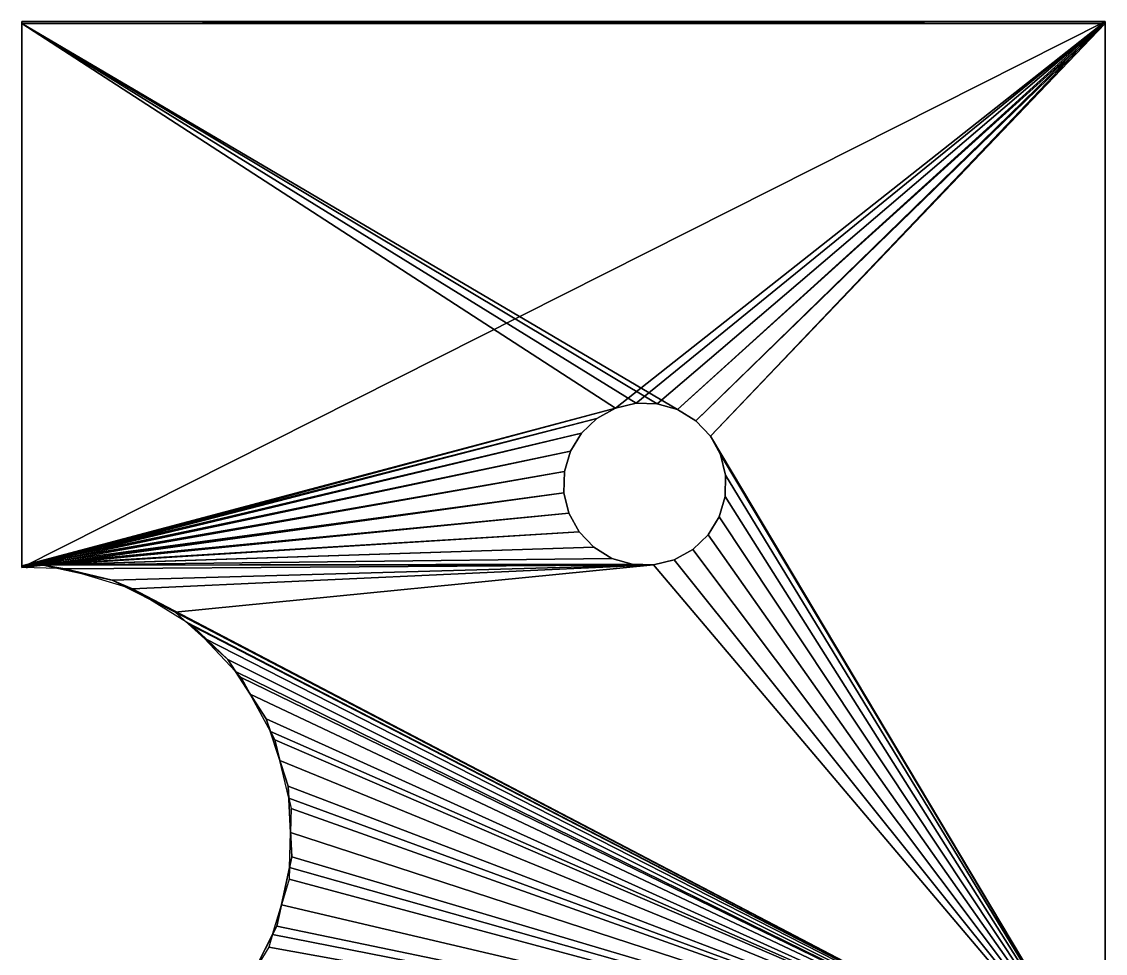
# Model space of a CAD drawing. Header units: metres. Extents: x 0 to 683, y 0 to 667.
# Drawn here: x 102 to 122, y 408.58 to 425.77 of the extents above; entities that cross this region are included whole.
import ezdxf

# ---------------------------------------------------------------- set-up
doc = ezdxf.new("R2010")
doc.units = ezdxf.units.M

msp = doc.modelspace()

# ---------------------------------------------------------------- linework, layer by layer
at = {"layer": 'Z Support top'}
for p, q in [((102, 415.696, -13), (102, 415.696, -10)), ((102.678, 415.677, 0), (102, 415.696, 0)), ((103.927, 415.335, 0), (103.046, 415.599, 0)), ((105.04, 414.686, 0), (104.283, 415.153, 0)), ((105.947, 413.778, 0), (105.368, 414.391, 0)), ((106.59, 412.671, 0), (106.217, 413.361, 0)), ((106.928, 411.438, 0), (106.763, 412.135, 0)), ((106.943, 410.162, 0), (106.961, 410.804, 0)), ((106.632, 408.923, 0), (106.795, 409.469, 0))]:
    msp.add_line(p, q, dxfattribs=at)

# ---------------------------------------------------------------- meshes
mesh = msp.add_polyface(dxfattribs=at)
corners = [(122, 425.769, 0), (102, 425.769, -10), (102, 425.769, 0), (122, 425.769, -10)]
mesh.append_faces([[corners[k] for k in face] for face in [(0, 1, 2), (1, 0, 3)]], dxfattribs={"vtx0": -1})
mesh = msp.add_polyface(dxfattribs=at)
corners = [(102, 415.696, 0), (122, 425.769, 0), (102, 425.769, 0), (112.959, 418.636, 0), (113.339, 418.728, 0), (112.615, 418.448, 0), (112.332, 418.178, 0), (112.128, 417.843, 0), (112.018, 417.468, 0), (112.009, 417.076, 0), (102.396, 415.737, 0), (112.101, 416.696, 0), (112.289, 416.352, 0), (112.559, 416.069, 0), (112.894, 415.865, 0), (113.27, 415.755, 0), (113.661, 415.746, 0), (102, 375.701, 0), (102.51, 405.763, 0), (102, 405.778, 0), (102.396, 375.721, 0), (106.118, 367.902, 0), (113.339, 368.728, 0), (106.712, 369.064, 0), (112.959, 368.636, 0), (112.615, 368.448, 0), (112.332, 368.178, 0), (112.128, 367.843, 0), (105.244, 366.933, 0), (112.018, 367.468, 0), (112.009, 367.076, 0), (112.101, 366.696, 0), (104.149, 366.222, 0), (112.289, 366.352, 0), (112.559, 366.069, 0), (102.907, 365.82, 0), (112.894, 365.865, 0), (113.27, 365.755, 0), (102, 365.773, 0), (102, 355.769, 0), (113.661, 365.746, 0), (102.907, 405.836, 0), (114.5, 405.904, 0), (103.158, 405.917, 0), (114.5, 375.57, 0), (102.791, 405.83, 0), (103.673, 375.449, 0), (122, 375.57, 0), (104.835, 374.856, 0), (114.441, 368.405, 0), (114.711, 368.122, 0), (122, 355.769, 0), (105.805, 373.981, 0), (114.106, 368.609, 0), (106.515, 372.886, 0), (106.917, 371.644, 0), (113.731, 368.719, 0), (106.984, 370.341, 0), (114.899, 367.779, 0), (114.991, 367.398, 0), (114.982, 367.007, 0), (114.872, 366.631, 0), (114.668, 366.296, 0), (114.385, 366.026, 0), (114.041, 365.838, 0), (114.711, 418.122, 0), (122, 405.904, 0), (114.441, 418.405, 0), (114.106, 418.609, 0), (113.731, 418.719, 0), (114.899, 417.779, 0), (114.991, 417.398, 0), (114.982, 417.007, 0), (114.872, 416.631, 0), (114.668, 416.296, 0), (114.385, 416.026, 0), (114.041, 415.838, 0), (104.045, 415.3, 0), (103.673, 415.465, 0), (102.795, 415.673, 0), (102.678, 415.677, 0), (103.046, 415.599, 0), (103.927, 415.335, 0), (104.835, 414.871, 0), (104.283, 415.153, 0), (105.04, 414.686, 0), (105.157, 414.615, 0), (105.368, 414.391, 0), (105.805, 413.997, 0), (105.947, 413.778, 0), (106.053, 413.666, 0), (106.217, 413.361, 0), (106.515, 412.902, 0), (106.59, 412.671, 0), (106.672, 412.517, 0), (106.763, 412.135, 0), (106.917, 411.66, 0), (106.928, 411.438, 0), (106.974, 411.247, 0), (106.961, 410.804, 0), (106.984, 410.357, 0), (106.943, 410.162, 0), (106.936, 409.942, 0), (106.795, 409.469, 0), (106.712, 409.08, 0), (106.632, 408.923, 0), (106.563, 408.692, 0), (106.278, 408.23, 0), (106.119, 407.918, 0), (106.014, 407.802, 0), (105.878, 407.581, 0), (105.453, 407.18, 0), (105.244, 406.948, 0), (105.128, 406.873, 0), (104.929, 406.684, 0), (104.385, 406.391, 0), (104.149, 406.238, 0), (104.03, 406.2, 0), (103.78, 406.065, 0)]
mesh.append_faces([[corners[k] for k in face] for face in [(0, 1, 2), (17, 18, 19), (79, 10, 80), (78, 79, 81), (77, 78, 82), (83, 77, 84)]], dxfattribs={"vtx0": -1})
mesh.append_faces([[corners[k] for k in face] for face in [(3, 0, 5), (5, 0, 6), (6, 0, 7), (7, 0, 8), (8, 0, 9), (9, 10, 11), (11, 10, 12), (12, 10, 13), (13, 10, 14), (14, 10, 15), (15, 10, 16), (21, 22, 23), (22, 21, 24), (24, 21, 25), (25, 21, 26), (26, 21, 27), (27, 28, 29), (29, 28, 30), (30, 28, 31), (31, 32, 33), (33, 32, 34), (34, 35, 36), (36, 35, 37), (37, 39, 40), (41, 42, 43), (42, 41, 44), (44, 46, 47), (47, 50, 51), (49, 52, 53), (53, 55, 56), (56, 23, 22), (51, 40, 39), (1, 65, 66), (65, 1, 67), (67, 1, 68), (68, 1, 69), (69, 1, 4), (66, 43, 42)]], dxfattribs={"vtx0": -1, "vtx1": -1})
mesh.append_faces([[corners[k] for k in face] for face in [(1, 0, 3), (44, 18, 20), (47, 48, 49), (66, 16, 77), (77, 16, 78), (78, 16, 79), (79, 16, 10), (66, 77, 83)]], dxfattribs={"vtx0": -1, "vtx1": -1, "vtx2": -1})
mesh.append_faces([[corners[k] for k in face] for face in [(1, 3, 4), (9, 0, 10), (18, 17, 20), (27, 21, 28), (31, 28, 32), (34, 32, 35), (37, 35, 38), (37, 38, 39), (44, 41, 45), (44, 45, 18), (44, 20, 46), (47, 46, 48), (47, 49, 50), (49, 48, 52), (53, 52, 54), (53, 54, 55), (56, 55, 57), (56, 57, 23), (51, 50, 58), (51, 58, 59), (51, 59, 60), (51, 60, 61), (51, 61, 62), (51, 62, 63), (51, 63, 64), (51, 64, 40), (66, 65, 70), (66, 70, 71), (66, 71, 72), (66, 72, 73), (66, 73, 74), (66, 74, 75), (66, 75, 76), (66, 76, 16), (66, 83, 85), (66, 85, 86), (66, 86, 87), (66, 87, 88), (66, 88, 89), (66, 89, 90), (66, 90, 91), (66, 91, 92), (66, 92, 93), (66, 93, 94), (66, 94, 95), (66, 95, 96), (66, 96, 97), (66, 97, 98), (66, 98, 99), (66, 99, 100), (66, 100, 101), (66, 101, 102), (66, 102, 103), (66, 103, 104), (66, 104, 105), (66, 105, 106), (66, 106, 107), (66, 107, 108), (66, 108, 109), (66, 109, 110), (66, 110, 111), (66, 111, 112), (66, 112, 113), (66, 113, 114), (66, 114, 115), (66, 115, 116), (66, 116, 117), (66, 117, 118), (66, 118, 43)]], dxfattribs={"vtx0": -1, "vtx2": -1})
mesh = msp.add_polyface(dxfattribs=at)
corners = [(122, 425.737, -10), (102, 425.769, -10), (122, 425.769, -10), (102, 425.737, -10)]
mesh.append_faces([[corners[k] for k in face] for face in [(0, 1, 2), (1, 0, 3)]], dxfattribs={"vtx0": -1})
mesh = msp.add_polyface(dxfattribs=at)
corners = [(122, 355.769, -10), (114.5, 375.57, -10), (122, 375.57, -10), (114.711, 368.122, -10), (114.441, 368.405, -10), (104.835, 374.856, -10), (103.673, 375.449, -10), (105.805, 373.981, -10), (114.106, 368.609, -10), (106.515, 372.886, -10), (106.917, 371.644, -10), (113.731, 368.719, -10), (106.984, 370.341, -10), (106.712, 369.064, -10), (113.339, 368.728, -10), (114.899, 367.779, -10), (114.991, 367.398, -10), (114.982, 367.007, -10), (114.872, 366.631, -10), (114.668, 366.296, -10), (114.385, 366.026, -10), (114.041, 365.838, -10), (113.661, 365.746, -10), (106.118, 367.902, -10), (112.959, 368.636, -10), (112.615, 368.448, -10), (112.332, 368.178, -10), (112.128, 367.843, -10), (105.244, 366.933, -10), (112.018, 367.468, -10), (112.009, 367.076, -10), (112.101, 366.696, -10), (104.149, 366.222, -10), (112.289, 366.352, -10), (112.559, 366.069, -10), (102.907, 365.82, -10), (112.894, 365.865, -10), (113.27, 365.755, -10), (102, 365.773, -10), (102, 355.769, -10), (102, 425.737, -10), (112.959, 418.636, -10), (102, 415.728, -10), (113.339, 418.728, -10), (112.615, 418.448, -10), (112.332, 418.178, -10), (112.128, 417.843, -10), (112.018, 417.468, -10), (112.009, 417.076, -10), (112.101, 416.696, -10), (112.289, 416.352, -10), (112.559, 416.069, -10), (102.396, 415.737, -10), (112.894, 415.865, -10), (113.27, 415.755, -10), (113.661, 415.746, -10), (122, 377.07, -10), (114.5, 404.404, -10), (122, 404.404, -10), (102.396, 375.721, -10), (114.5, 377.07, -10), (122, 425.737, -10), (114.106, 418.609, -10), (114.441, 418.405, -10), (114.711, 418.122, -10), (122, 405.904, -10), (113.731, 418.719, -10), (114.899, 417.779, -10), (114.991, 417.398, -10), (114.982, 417.007, -10), (114.872, 416.631, -10), (114.668, 416.296, -10), (114.385, 416.026, -10), (114.041, 415.838, -10), (104.835, 414.871, -10), (103.673, 415.465, -10), (105.805, 413.997, -10), (106.515, 412.902, -10), (106.917, 411.66, -10), (106.984, 410.357, -10), (106.712, 409.08, -10), (106.119, 407.918, -10), (105.244, 406.948, -10), (104.149, 406.238, -10), (114.5, 405.904, -10), (102.907, 405.836, -10), (102, 405.778, -10), (102, 375.701, -10)]
mesh.append_faces([[corners[k] for k in face] for face in [(0, 1, 2), (56, 57, 58)]], dxfattribs={"vtx0": -1})
mesh.append_faces([[corners[k] for k in face] for face in [(5, 4, 7), (7, 8, 9), (9, 8, 10), (10, 11, 12), (12, 11, 13), (3, 0, 15), (15, 0, 16), (16, 0, 17), (17, 0, 18), (18, 0, 19), (19, 0, 20), (20, 0, 21), (21, 0, 22), (23, 27, 28), (28, 31, 32), (32, 34, 35), (35, 37, 38), (38, 37, 39), (39, 22, 0), (40, 41, 42), (41, 40, 43), (42, 51, 52), (1, 59, 60), (59, 1, 6), (61, 62, 40), (62, 61, 63), (63, 61, 64), (64, 65, 67), (67, 65, 68), (68, 65, 69), (69, 65, 70), (70, 65, 71), (71, 65, 72), (72, 65, 73), (73, 65, 55), (74, 65, 76), (76, 65, 77), (77, 65, 78), (78, 65, 79), (79, 65, 80), (80, 65, 81), (81, 65, 82), (82, 65, 83), (83, 84, 85), (85, 57, 86), (86, 57, 87), (60, 57, 56), (87, 60, 59)]], dxfattribs={"vtx0": -1, "vtx1": -1})
mesh.append_faces([[corners[k] for k in face] for face in [(1, 0, 3), (1, 4, 5), (55, 65, 74), (87, 57, 60)]], dxfattribs={"vtx0": -1, "vtx1": -1, "vtx2": -1})
mesh.append_faces([[corners[k] for k in face] for face in [(1, 3, 4), (1, 5, 6), (7, 4, 8), (10, 8, 11), (13, 11, 14), (14, 23, 13), (23, 14, 24), (23, 24, 25), (23, 25, 26), (23, 26, 27), (28, 27, 29), (28, 29, 30), (28, 30, 31), (32, 31, 33), (32, 33, 34), (35, 34, 36), (35, 36, 37), (39, 37, 22), (42, 41, 44), (42, 44, 45), (42, 45, 46), (42, 46, 47), (42, 47, 48), (42, 48, 49), (42, 49, 50), (42, 50, 51), (52, 51, 53), (52, 53, 54), (52, 54, 55), (64, 61, 65), (40, 62, 66), (40, 66, 43), (55, 74, 75), (55, 75, 52), (83, 65, 84), (85, 84, 57)]], dxfattribs={"vtx0": -1, "vtx2": -1})
mesh = msp.add_polyface(dxfattribs=at)
corners = [(122, 425.769, 0), (122, 425.737, -10), (122, 425.769, -10), (122, 405.904, -10), (122, 405.904, 0)]
mesh.append_faces([[corners[k] for k in face] for face in [(0, 1, 2), (3, 0, 4)]], dxfattribs={"vtx0": -1})
mesh.append_faces([[corners[k] for k in face] for face in [(1, 0, 3)]], dxfattribs={"vtx0": -1, "vtx1": -1})
mesh = msp.add_polyface(dxfattribs=at)
corners = [(112.959, 418.636, -10), (112.615, 418.448, 0), (112.615, 418.448, -10), (112.959, 418.636, 0)]
mesh.append_faces([[corners[k] for k in face] for face in [(0, 1, 2), (1, 0, 3)]], dxfattribs={"vtx0": -1})
mesh = msp.add_polyface(dxfattribs=at)
corners = [(113.339, 418.728, -10), (112.959, 418.636, 0), (112.959, 418.636, -10), (113.339, 418.728, 0)]
mesh.append_faces([[corners[k] for k in face] for face in [(0, 1, 2), (1, 0, 3)]], dxfattribs={"vtx0": -1})
mesh = msp.add_polyface(dxfattribs=at)
corners = [(113.731, 418.719, -10), (113.339, 418.728, 0), (113.339, 418.728, -10), (113.731, 418.719, 0)]
mesh.append_faces([[corners[k] for k in face] for face in [(0, 1, 2), (1, 0, 3)]], dxfattribs={"vtx0": -1})
mesh = msp.add_polyface(dxfattribs=at)
corners = [(114.106, 418.609, -10), (113.731, 418.719, 0), (113.731, 418.719, -10), (114.106, 418.609, 0)]
mesh.append_faces([[corners[k] for k in face] for face in [(0, 1, 2), (1, 0, 3)]], dxfattribs={"vtx0": -1})
mesh = msp.add_polyface(dxfattribs=at)
corners = [(114.441, 418.405, -10), (114.106, 418.609, 0), (114.106, 418.609, -10), (114.441, 418.405, 0)]
mesh.append_faces([[corners[k] for k in face] for face in [(0, 1, 2), (1, 0, 3)]], dxfattribs={"vtx0": -1})
mesh = msp.add_polyface(dxfattribs=at)
corners = [(112.615, 418.448, -10), (112.332, 418.178, 0), (112.332, 418.178, -10), (112.615, 418.448, 0)]
mesh.append_faces([[corners[k] for k in face] for face in [(0, 1, 2), (1, 0, 3)]], dxfattribs={"vtx0": -1})
mesh = msp.add_polyface(dxfattribs=at)
corners = [(114.711, 418.122, 0), (114.441, 418.405, -10), (114.711, 418.122, -10), (114.441, 418.405, 0)]
mesh.append_faces([[corners[k] for k in face] for face in [(0, 1, 2), (1, 0, 3)]], dxfattribs={"vtx0": -1})
mesh = msp.add_polyface(dxfattribs=at)
corners = [(112.332, 418.178, 0), (112.128, 417.843, -10), (112.332, 418.178, -10), (112.128, 417.843, 0)]
mesh.append_faces([[corners[k] for k in face] for face in [(0, 1, 2), (1, 0, 3)]], dxfattribs={"vtx0": -1})
mesh = msp.add_polyface(dxfattribs=at)
corners = [(114.899, 417.779, -10), (114.711, 418.122, 0), (114.711, 418.122, -10), (114.899, 417.779, 0)]
mesh.append_faces([[corners[k] for k in face] for face in [(0, 1, 2), (1, 0, 3)]], dxfattribs={"vtx0": -1})
mesh = msp.add_polyface(dxfattribs=at)
corners = [(112.128, 417.843, 0), (112.018, 417.468, -10), (112.128, 417.843, -10), (112.018, 417.468, 0)]
mesh.append_faces([[corners[k] for k in face] for face in [(0, 1, 2), (1, 0, 3)]], dxfattribs={"vtx0": -1})
mesh = msp.add_polyface(dxfattribs=at)
corners = [(114.991, 417.398, 0), (114.899, 417.779, -10), (114.991, 417.398, -10), (114.899, 417.779, 0)]
mesh.append_faces([[corners[k] for k in face] for face in [(0, 1, 2), (1, 0, 3)]], dxfattribs={"vtx0": -1})
mesh = msp.add_polyface(dxfattribs=at)
corners = [(112.018, 417.468, 0), (112.009, 417.076, -10), (112.018, 417.468, -10), (112.009, 417.076, 0)]
mesh.append_faces([[corners[k] for k in face] for face in [(0, 1, 2), (1, 0, 3)]], dxfattribs={"vtx0": -1})
mesh = msp.add_polyface(dxfattribs=at)
corners = [(114.982, 417.007, 0), (114.991, 417.398, -10), (114.982, 417.007, -10), (114.991, 417.398, 0)]
mesh.append_faces([[corners[k] for k in face] for face in [(0, 1, 2), (1, 0, 3)]], dxfattribs={"vtx0": -1})
mesh = msp.add_polyface(dxfattribs=at)
corners = [(112.009, 417.076, 0), (112.101, 416.696, -10), (112.009, 417.076, -10), (112.101, 416.696, 0)]
mesh.append_faces([[corners[k] for k in face] for face in [(0, 1, 2), (1, 0, 3)]], dxfattribs={"vtx0": -1})
mesh = msp.add_polyface(dxfattribs=at)
corners = [(114.872, 416.631, 0), (114.982, 417.007, -10), (114.872, 416.631, -10), (114.982, 417.007, 0)]
mesh.append_faces([[corners[k] for k in face] for face in [(0, 1, 2), (1, 0, 3)]], dxfattribs={"vtx0": -1})
mesh = msp.add_polyface(dxfattribs=at)
corners = [(112.101, 416.696, -10), (112.289, 416.352, 0), (112.289, 416.352, -10), (112.101, 416.696, 0)]
mesh.append_faces([[corners[k] for k in face] for face in [(0, 1, 2), (1, 0, 3)]], dxfattribs={"vtx0": -1})
mesh = msp.add_polyface(dxfattribs=at)
corners = [(114.668, 416.296, 0), (114.872, 416.631, -10), (114.668, 416.296, -10), (114.872, 416.631, 0)]
mesh.append_faces([[corners[k] for k in face] for face in [(0, 1, 2), (1, 0, 3)]], dxfattribs={"vtx0": -1})
mesh = msp.add_polyface(dxfattribs=at)
corners = [(112.289, 416.352, 0), (112.559, 416.069, -10), (112.289, 416.352, -10), (112.559, 416.069, 0)]
mesh.append_faces([[corners[k] for k in face] for face in [(0, 1, 2), (1, 0, 3)]], dxfattribs={"vtx0": -1})
mesh = msp.add_polyface(dxfattribs=at)
corners = [(114.668, 416.296, 0), (114.385, 416.026, -10), (114.385, 416.026, 0), (114.668, 416.296, -10)]
mesh.append_faces([[corners[k] for k in face] for face in [(0, 1, 2), (1, 0, 3)]], dxfattribs={"vtx0": -1})
mesh = msp.add_polyface(dxfattribs=at)
corners = [(112.894, 415.865, 0), (112.559, 416.069, -10), (112.559, 416.069, 0), (112.894, 415.865, -10)]
mesh.append_faces([[corners[k] for k in face] for face in [(0, 1, 2), (1, 0, 3)]], dxfattribs={"vtx0": -1})
mesh = msp.add_polyface(dxfattribs=at)
corners = [(114.385, 416.026, 0), (114.041, 415.838, -10), (114.041, 415.838, 0), (114.385, 416.026, -10)]
mesh.append_faces([[corners[k] for k in face] for face in [(0, 1, 2), (1, 0, 3)]], dxfattribs={"vtx0": -1})
mesh = msp.add_polyface(dxfattribs=at)
corners = [(113.27, 415.755, 0), (112.894, 415.865, -10), (112.894, 415.865, 0), (113.27, 415.755, -10)]
mesh.append_faces([[corners[k] for k in face] for face in [(0, 1, 2), (1, 0, 3)]], dxfattribs={"vtx0": -1})
mesh = msp.add_polyface(dxfattribs=at)
corners = [(114.041, 415.838, 0), (113.661, 415.746, -10), (113.661, 415.746, 0), (114.041, 415.838, -10)]
mesh.append_faces([[corners[k] for k in face] for face in [(0, 1, 2), (1, 0, 3)]], dxfattribs={"vtx0": -1})
mesh = msp.add_polyface(dxfattribs=at)
corners = [(102, 415.728, -10), (102.396, 415.737, 0), (102, 415.696, 0), (102.396, 415.737, -10)]
mesh.append_faces([[corners[k] for k in face] for face in [(0, 1, 2), (1, 0, 3)]], dxfattribs={"vtx0": -1})
mesh = msp.add_polyface(dxfattribs=at)
corners = [(102.099, 415.693, -13), (102, 415.696, -13), (102, 415.728, -13)]
mesh.append_faces([[corners[k] for k in face] for face in [(0, 1, 2)]])
mesh = msp.add_polyface(dxfattribs=at)
corners = [(102, 415.696, 0), (102, 415.728, -10), (102, 415.696, -10)]
mesh.append_faces([[corners[k] for k in face] for face in [(0, 1, 2)]])
mesh = msp.add_polyface(dxfattribs=at)
corners = [(103.673, 415.465, -10), (102.396, 415.737, 0), (102.396, 415.737, -10), (102.678, 415.677, 0), (102.795, 415.673, 0), (103.046, 415.599, 0), (103.673, 415.465, 0)]
mesh.append_faces([[corners[k] for k in face] for face in [(0, 1, 2), (5, 0, 6)]], dxfattribs={"vtx0": -1})
mesh.append_faces([[corners[k] for k in face] for face in [(1, 0, 3), (3, 0, 4), (4, 0, 5)]], dxfattribs={"vtx0": -1, "vtx1": -1})
mesh = msp.add_polyface(dxfattribs=at)
corners = [(113.661, 415.746, 0), (113.27, 415.755, -10), (113.27, 415.755, 0), (113.661, 415.746, -10)]
mesh.append_faces([[corners[k] for k in face] for face in [(0, 1, 2), (1, 0, 3)]], dxfattribs={"vtx0": -1})
mesh = msp.add_polyface(dxfattribs=at)
corners = [(104.835, 414.871, -10), (103.673, 415.465, 0), (103.673, 415.465, -10), (103.927, 415.335, 0), (104.045, 415.3, 0), (104.283, 415.153, 0), (104.835, 414.871, 0)]
mesh.append_faces([[corners[k] for k in face] for face in [(0, 1, 2), (5, 0, 6)]], dxfattribs={"vtx0": -1})
mesh.append_faces([[corners[k] for k in face] for face in [(1, 0, 3), (3, 0, 4), (4, 0, 5)]], dxfattribs={"vtx0": -1, "vtx1": -1})
mesh = msp.add_polyface(dxfattribs=at)
corners = [(105.805, 413.997, -10), (104.835, 414.871, 0), (104.835, 414.871, -10), (105.04, 414.686, 0), (105.157, 414.615, 0), (105.368, 414.391, 0), (105.805, 413.997, 0)]
mesh.append_faces([[corners[k] for k in face] for face in [(0, 1, 2), (5, 0, 6)]], dxfattribs={"vtx0": -1})
mesh.append_faces([[corners[k] for k in face] for face in [(1, 0, 3), (3, 0, 4), (4, 0, 5)]], dxfattribs={"vtx0": -1, "vtx1": -1})
mesh = msp.add_polyface(dxfattribs=at)
corners = [(106.515, 412.902, 0), (105.805, 413.997, -10), (106.515, 412.902, -10), (105.947, 413.778, 0), (106.217, 413.361, 0), (105.805, 413.997, 0)]
mesh.append_faces([[corners[k] for k in face] for face in [(0, 1, 2), (3, 0, 4)]], dxfattribs={"vtx0": -1})
mesh.append_faces([[corners[k] for k in face] for face in [(1, 0, 3)]], dxfattribs={"vtx0": -1, "vtx1": -1, "vtx2": -1})
mesh.append_faces([[corners[k] for k in face] for face in [(5, 1, 3)]], dxfattribs={"vtx1": -1})
mesh = msp.add_polyface(dxfattribs=at)
corners = [(106.917, 411.66, 0), (106.515, 412.902, -10), (106.917, 411.66, -10), (106.59, 412.671, 0), (106.763, 412.135, 0), (106.515, 412.902, 0)]
mesh.append_faces([[corners[k] for k in face] for face in [(0, 1, 2), (3, 0, 4)]], dxfattribs={"vtx0": -1})
mesh.append_faces([[corners[k] for k in face] for face in [(1, 0, 3)]], dxfattribs={"vtx0": -1, "vtx1": -1, "vtx2": -1})
mesh.append_faces([[corners[k] for k in face] for face in [(5, 1, 3)]], dxfattribs={"vtx1": -1})
mesh = msp.add_polyface(dxfattribs=at)
corners = [(106.984, 410.357, 0), (106.917, 411.66, -10), (106.984, 410.357, -10), (106.917, 411.66, 0), (106.961, 410.804, 0), (106.928, 411.438, 0)]
mesh.append_faces([[corners[k] for k in face] for face in [(0, 1, 2), (3, 4, 5)]], dxfattribs={"vtx0": -1})
mesh.append_faces([[corners[k] for k in face] for face in [(1, 0, 3)]], dxfattribs={"vtx0": -1, "vtx1": -1})
mesh.append_faces([[corners[k] for k in face] for face in [(3, 0, 4)]], dxfattribs={"vtx0": -1, "vtx2": -1})
mesh = msp.add_polyface(dxfattribs=at)
corners = [(106.712, 409.08, 0), (106.984, 410.357, -10), (106.712, 409.08, -10), (106.943, 410.162, 0), (106.795, 409.469, 0), (106.984, 410.357, 0)]
mesh.append_faces([[corners[k] for k in face] for face in [(0, 1, 2), (3, 0, 4)]], dxfattribs={"vtx0": -1})
mesh.append_faces([[corners[k] for k in face] for face in [(1, 0, 3)]], dxfattribs={"vtx0": -1, "vtx1": -1, "vtx2": -1})
mesh.append_faces([[corners[k] for k in face] for face in [(5, 1, 3)]], dxfattribs={"vtx1": -1})
mesh = msp.add_polyface(dxfattribs=at)
corners = [(106.119, 407.918, 0), (106.712, 409.08, -10), (106.119, 407.918, -10), (106.278, 408.23, 0), (106.712, 409.08, 0), (106.632, 408.923, 0)]
mesh.append_faces([[corners[k] for k in face] for face in [(0, 1, 2), (4, 3, 5)]], dxfattribs={"vtx0": -1})
mesh.append_faces([[corners[k] for k in face] for face in [(1, 0, 3), (3, 4, 1)]], dxfattribs={"vtx0": -1, "vtx2": -1})

doc.saveas('drawing.dxf')
